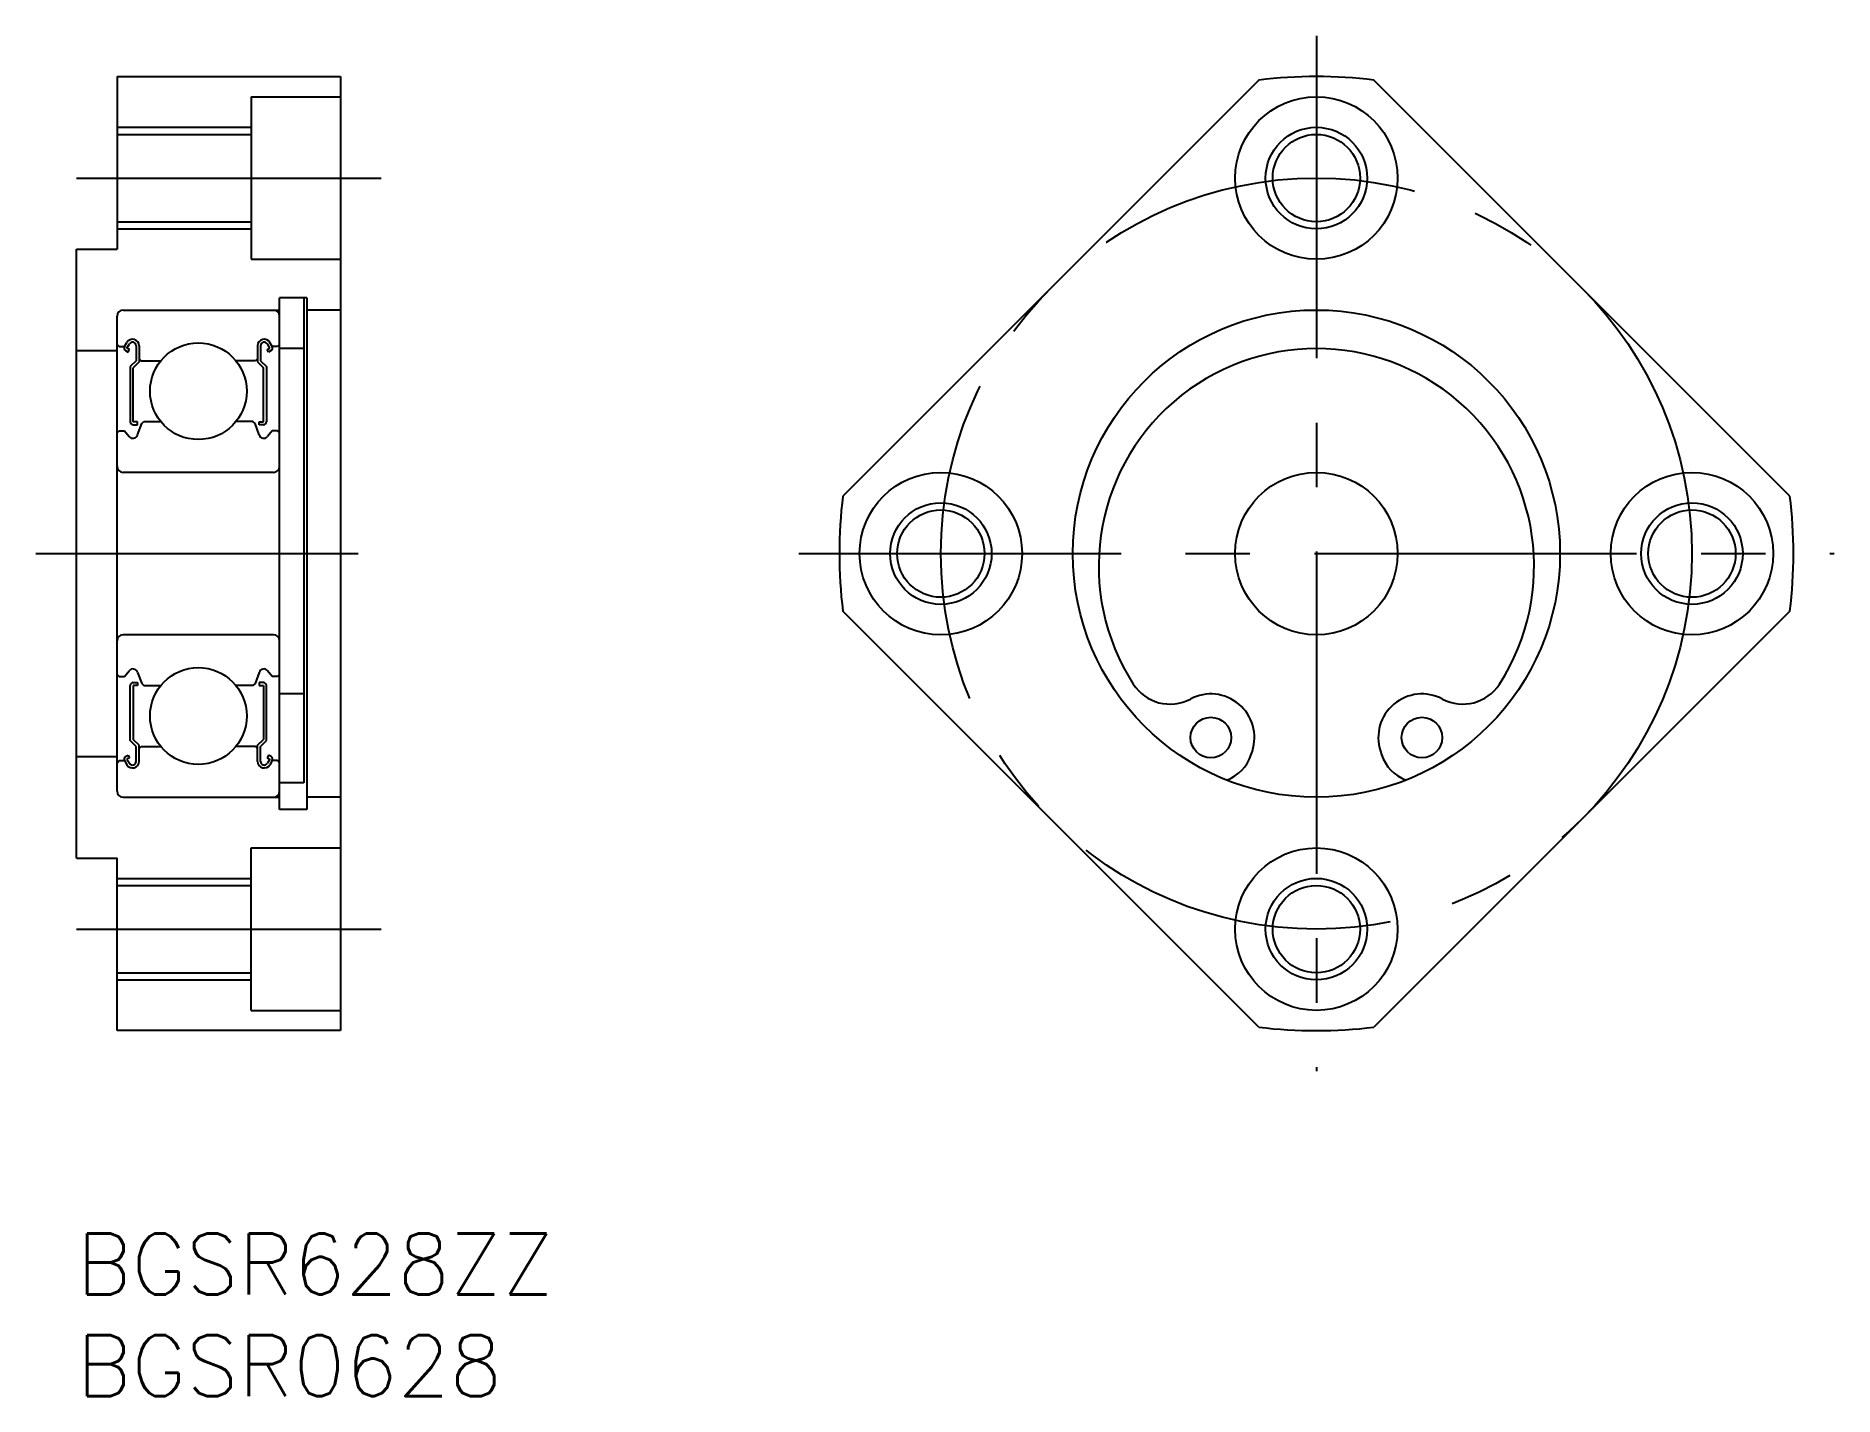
# Model space of a CAD drawing. Extents: x -2 to 86.6, y -8 to 59.
import ezdxf

# ---------------------------------------------------------------- set-up
doc = ezdxf.new("R2010")
doc.units = 0
doc.header["$LTSCALE"] = 0.5
doc.linetypes.add('CENTER', pattern=[50.8, 31.75, -6.35, 6.35, -6.35])
for name, color, linetype in [('MSM_CENTER', 1, 'CENTER'), ('MSM_CONTINUOUS', 7, 'CONTINUOUS'), ('MSM_NARROW', 5, 'CONTINUOUS'), ('MSM_PART_NUMBER', 7, 'CONTINUOUS')]:
    doc.layers.add(name, color=color, linetype=linetype)
doc.styles.get("Standard").update_dxf_attribs({"font": 'txt.shx', "height": 3, "bigfont": 'bigfont.shx'})

# ---------------------------------------------------------------- blocks, each defined once
blk = doc.blocks.new('*U4')
at = {"layer": 'MSM_PART_NUMBER'}
blk.add_text('BGSR628ZZ', height=3, dxfattribs=at).set_placement((0, -3))
blk = doc.blocks.new('*U5')
at = {"layer": 'MSM_PART_NUMBER'}
blk.add_text('BGSR0628', height=3, dxfattribs=at).set_placement((0, -8))

msp = doc.modelspace()

# ---------------------------------------------------------------- linework, layer by layer
at = {"layer": 'MSM_CENTER'}
for p, q in [((61.077, 59), (61.077, 8)), ((0, 52), (15, 52)), ((-2, 33.5), (15, 33.5)), ((35.577, 33.5), (86.577, 33.5)), ((0, 15), (15, 15))]:
    msp.add_line(p, q, dxfattribs=at)
msp.add_circle((61.077, 33.5), 18.5, dxfattribs=at)
at = {"layer": 'MSM_CONTINUOUS'}
for p, q in [((2, 57), (2, 48.5)), ((2, 57), (13, 57)), ((13, 57), (13, 10)), ((58.243, 56.828), (37.749, 36.335)), ((84.406, 36.335), (63.912, 56.828)), ((8.6, 56), (8.6, 48)), ((8.6, 56), (13, 56)), ((2, 54.15), (8.6, 54.15)), ((2, 49.85), (8.6, 49.85)), ((0, 18.5), (0, 48.5)), ((0, 48.5), (2, 48.5)), ((8.6, 48), (13, 48)), ((10, 20.9), (10, 46.1)), ((11.35, 46.1, 0.5), (10, 46.1, 0.5)), ((11.2, 46.1), (11.2, 22.215)), ((11.35, 46.1), (11.35, 20.9)), ((2, 21.8), (2, 45.2)), ((2.3, 45.5), (10, 45.5)), ((13, 45.5), (11.35, 45.5)), ((0, 43.5), (2, 43.5)), ((2, 43.8), (2.1, 43.7)), ((2.1, 43.7), (2.36, 43.7)), ((2.36, 43.7), (2.477, 43.898)), ((2.412, 43.503), (2.537, 43.431)), ((2.484, 43.628), (2.602, 43.826)), ((2.609, 43.556), (2.484, 43.628)), ((2.537, 43.431), (2.609, 43.556)), ((2.935, 43.737), (2.935, 43)), ((3.079, 43.737), (3.079, 42.94)), ((8.921, 43.737), (8.921, 42.94)), ((9.065, 43.737), (9.065, 43)), ((9.391, 43.556), (9.516, 43.628)), ((9.463, 43.431), (9.391, 43.556)), ((9.516, 43.628), (9.398, 43.826)), ((9.588, 43.503), (9.463, 43.431)), ((9.64, 43.7), (9.523, 43.898)), ((9.9, 43.7), (9.64, 43.7)), ((10, 43.8), (9.9, 43.7)), ((11.2, 43.6, 0.5), (10, 43.6, 0.5)), ((2.935, 43), (2.647, 42.712)), ((2.647, 42.712), (2.647, 39.994)), ((3.079, 42.94), (2.791, 42.653)), ((2.791, 39.994), (2.791, 42.653)), ((3.079, 43.1), (3.179, 43)), ((3.179, 43), (4.151, 43)), ((8.821, 43), (7.849, 43)), ((8.921, 43.1), (8.821, 43)), ((8.921, 42.94), (9.209, 42.653)), ((9.065, 43), (9.352, 42.712)), ((9.209, 39.994), (9.209, 42.653)), ((9.352, 42.712), (9.352, 39.994)), ((3.007, 39.994), (2.791, 39.994)), ((3.007, 39.85), (3.007, 39.994)), ((3.007, 39.352), (3.209, 39.906)), ((3.209, 39.906), (3.309, 40)), ((3.309, 40), (4.151, 40)), ((8.691, 40), (7.849, 40)), ((8.791, 39.906), (8.691, 40)), ((8.993, 39.352), (8.791, 39.906)), ((8.993, 39.85), (8.993, 39.994)), ((8.993, 39.994), (9.209, 39.994)), ((2, 39.45), (2.1, 39.55)), ((2.1, 39.55), (2.36, 39.55)), ((2.36, 39.55), (2.591, 39.267)), ((2.791, 39.85), (3.007, 39.85)), ((9.209, 39.85), (8.993, 39.85)), ((9.64, 39.55), (9.409, 39.267)), ((9.9, 39.55), (9.64, 39.55)), ((10, 39.45), (9.9, 39.55)), ((9.7, 37.5), (2.3, 37.5)), ((58.243, 10.172), (37.749, 30.665)), ((84.406, 30.665), (63.912, 10.172)), ((9.7, 29.5), (2.3, 29.5)), ((2, 27.55), (2.1, 27.45)), ((2.36, 27.45), (2.591, 27.733)), ((3.007, 27.648), (3.209, 27.094)), ((8.993, 27.648), (8.791, 27.094)), ((9.64, 27.45), (9.409, 27.733)), ((10, 27.55), (9.9, 27.45)), ((2.1, 27.45), (2.36, 27.45)), ((2.647, 24.288), (2.647, 27.006)), ((2.791, 27.15), (3.007, 27.15)), ((2.791, 27.006), (2.791, 24.347)), ((3.007, 27.006), (2.791, 27.006)), ((3.007, 27.15), (3.007, 27.006)), ((3.209, 27.094), (3.309, 27)), ((3.309, 27), (4.151, 27)), ((8.691, 27), (7.849, 27)), ((8.791, 27.094), (8.691, 27)), ((8.993, 27.15), (8.993, 27.006)), ((9.209, 27.15), (8.993, 27.15)), ((8.993, 27.006), (9.209, 27.006)), ((9.209, 27.006), (9.209, 24.347)), ((9.352, 24.288), (9.352, 27.006)), ((9.9, 27.45), (9.64, 27.45)), ((11.2, 26.586, 0.5), (10, 26.586, 0.5)), ((2.935, 24), (2.647, 24.288)), ((3.079, 24.06), (2.791, 24.347)), ((2.935, 23.263), (2.935, 24)), ((3.079, 23.263), (3.079, 24.06)), ((3.079, 23.9), (3.179, 24)), ((3.179, 24), (4.151, 24)), ((8.821, 24), (7.849, 24)), ((8.921, 23.9), (8.821, 24)), ((8.921, 24.06), (9.209, 24.347)), ((8.921, 23.263), (8.921, 24.06)), ((9.065, 24), (9.352, 24.288)), ((9.065, 23.263), (9.065, 24)), ((0, 23.5), (2, 23.5)), ((2, 23.2), (2.1, 23.3)), ((2.1, 23.3), (2.36, 23.3)), ((2.36, 23.3), (2.477, 23.102)), ((2.412, 23.497), (2.537, 23.569)), ((2.609, 23.444), (2.484, 23.372)), ((2.484, 23.372), (2.602, 23.174)), ((2.537, 23.569), (2.609, 23.444)), ((9.463, 23.569), (9.391, 23.444)), ((9.391, 23.444), (9.516, 23.372)), ((9.516, 23.372), (9.398, 23.174)), ((9.588, 23.497), (9.463, 23.569)), ((9.64, 23.3), (9.523, 23.102)), ((9.9, 23.3), (9.64, 23.3)), ((10, 23.2), (9.9, 23.3)), ((57.866, 23.598), (57.923, 23.772)), ((64.232, 23.772), (64.289, 23.598)), ((11.2, 22.215, 0.5), (10, 22.215, 0.5)), ((2.3, 21.5), (10, 21.5)), ((13, 21.5), (11.35, 21.5)), ((11.35, 20.9, 0.5), (10, 20.9, 0.5)), ((8.6, 11), (8.6, 19)), ((8.6, 19), (13, 19)), ((0, 18.5), (2, 18.5)), ((2, 10), (2, 18.5)), ((2, 17.15), (8.6, 17.15)), ((2, 12.85), (8.6, 12.85)), ((8.6, 11), (13, 11)), ((13, 10), (2, 10))]:
    msp.add_line(p, q, dxfattribs=at)
for centre, radius in [((61.077, 52), 4), ((61.077, 52), 2.15), ((61.077, 33.5), 12), ((6, 41.5), 2.381), ((42.577, 33.5), 4), ((61.077, 33.5), 4), ((79.577, 33.5), 4), ((42.577, 33.5), 2.15), ((79.577, 33.5), 2.15), ((6, 25.5), 2.381), ((55.877, 24.436), 1), ((66.277, 24.436), 1), ((61.077, 15), 4), ((61.077, 15), 2.15)]:
    msp.add_circle(centre, radius, dxfattribs=at)
for centre, radius, start, end in [((61.077, 33.5), 23.5, 83.07223, 96.92777), ((2.3, 45.2), 0.3, 90, 180), ((9.7, 45.2), 0.3, 0, 90), ((2.484, 43.628), 0.144, 149.98876, 240.00428), ((2.757, 43.737), 0.323, 0, 150.00136), ((2.757, 43.737), 0.179, 0, 150.00262), ((9.243, 43.737), 0.323, 29.99864, 180), ((9.243, 43.737), 0.179, 29.99738, 180), ((9.516, 43.628), 0.144, 299.99572, 30.01124), ((61.077, 32.875), 10.725, 327.24878, 212.75122), ((2.791, 39.994), 0.144, 180.00005, 270.00003), ((9.209, 39.994), 0.144, 269.99997, 359.99995), ((2.776, 39.422), 0.241, 220.00189, 343.15248), ((9.224, 39.422), 0.241, 196.84752, 319.99811), ((2.3, 37.8), 0.3, 180, 270), ((9.7, 37.8), 0.3, 270, 0), ((61.077, 33.5), 23.5, 173.07223, 186.92777), ((61.077, 33.5), 23.5, 353.07223, 6.92777), ((2.3, 29.2), 0.3, 90, 180), ((9.7, 29.2), 0.3, 0, 90), ((2.776, 27.578), 0.241, 16.84752, 139.99811), ((9.224, 27.578), 0.241, 40.00189, 163.15248), ((2.791, 27.006), 0.144, 89.99997, 179.99995), ((9.209, 27.006), 0.144, 0.00005, 90.00003), ((53.866, 28.236), 2.15, 212.75122, 297.89567), ((55.877, 24.436), 2.15, 342.03107, 117.89567), ((66.277, 24.436), 2.15, 62.10433, 197.96893), ((68.289, 28.236), 2.15, 242.10433, 327.24878), ((2.484, 23.372), 0.144, 119.99572, 210.01124), ((2.757, 23.263), 0.323, 209.99864, 0), ((2.757, 23.263), 0.179, 209.99738, 0), ((9.243, 23.263), 0.323, 180, 330.00136), ((9.243, 23.263), 0.179, 180, 330.00262), ((9.516, 23.372), 0.144, 329.98876, 60.00428), ((55.964, 24.215), 2, 290.47134, 342.03107), ((66.191, 24.215), 2, 197.96893, 249.52866), ((2.3, 21.8), 0.3, 180, 270), ((9.7, 21.8), 0.3, 270, 0), ((61.077, 33.5), 23.5, 263.07223, 276.92777)]:
    msp.add_arc(centre, radius, start, end, dxfattribs=at)
at = {"layer": 'MSM_NARROW'}
for p, q in [((2, 54.5), (8.6, 54.5)), ((2, 49.5), (8.6, 49.5)), ((2, 17.5), (8.6, 17.5)), ((2, 12.5), (8.6, 12.5))]:
    msp.add_line(p, q, dxfattribs=at)
for centre in [(61.077, 52), (42.577, 33.5), (79.577, 33.5), (61.077, 15)]:
    msp.add_circle(centre, 2.5, dxfattribs=at)

# ---------------------------------------------------------------- block references
at = {"layer": 'MSM_CONTINUOUS'}
for name in ['*U4', '*U5']:
    msp.add_blockref(name, (0, 0), dxfattribs=at)

doc.saveas('drawing.dxf')
